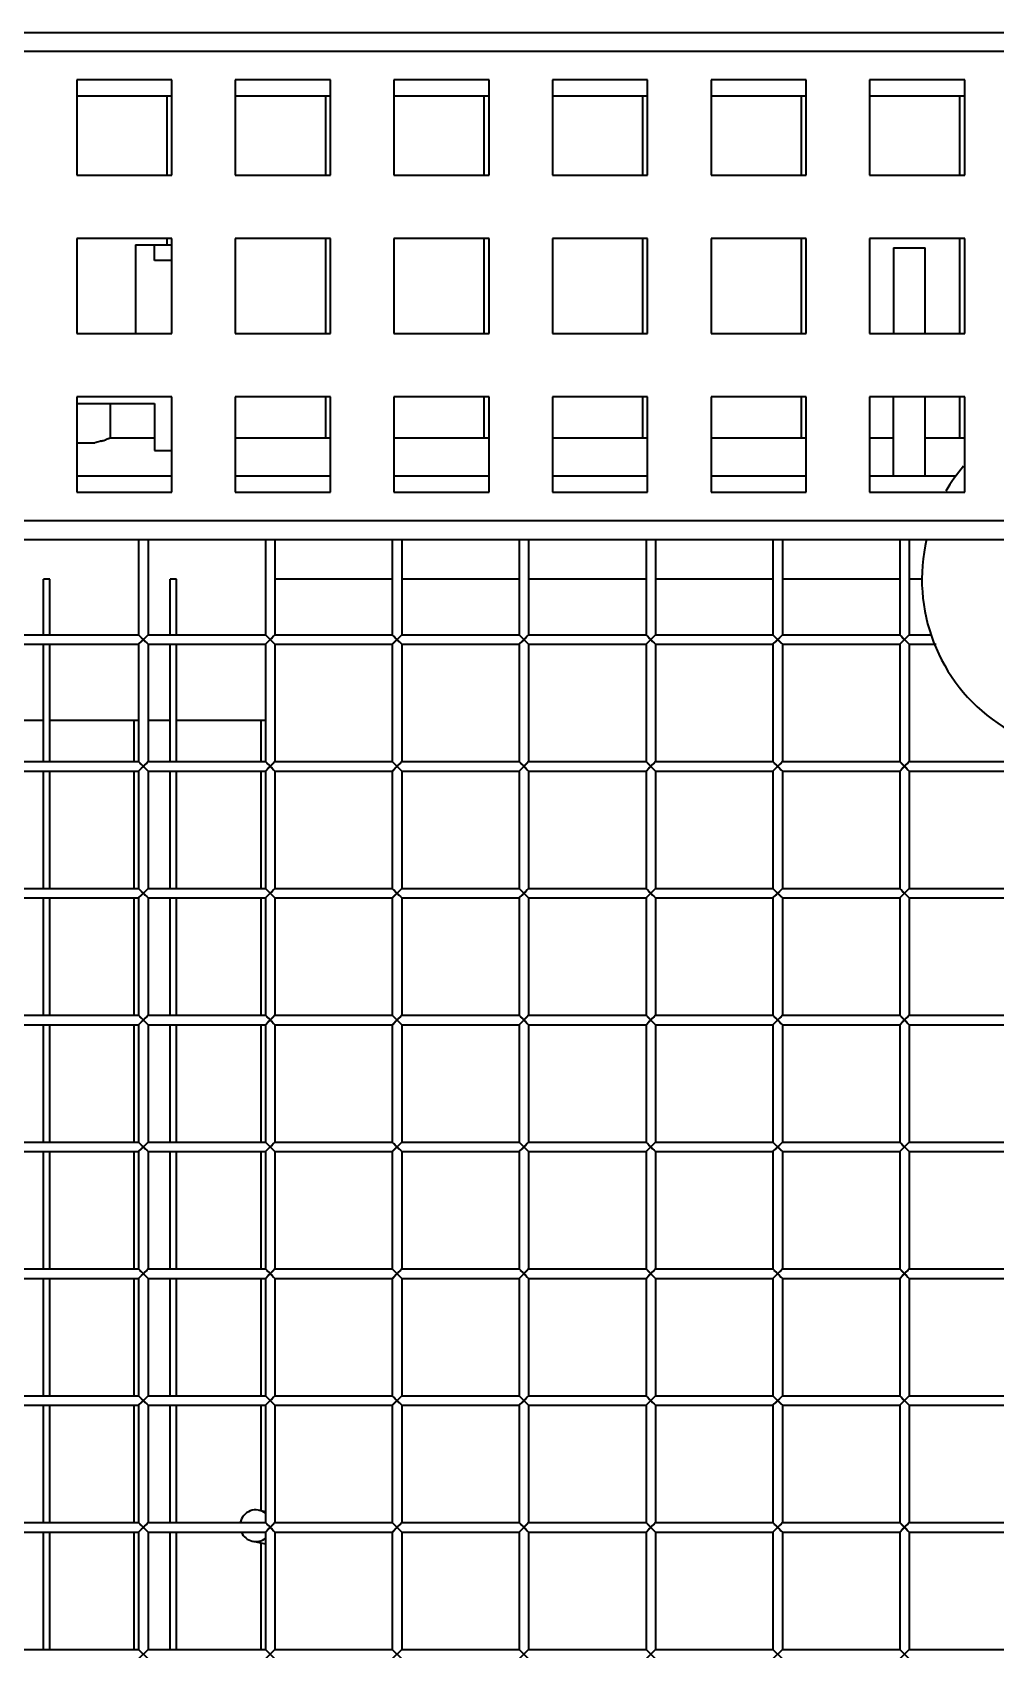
# Model space of a CAD drawing. Header units: millimetres. Extents: x 32496 to 166256, y 3504 to 23939.
# Drawn here: x 68638 to 68941, y 14213 to 14723 of the extents above; entities that cross this region are included whole.
import ezdxf

# ---------------------------------------------------------------- set-up
doc = ezdxf.new("R2010")
doc.units = ezdxf.units.MM
doc.layers.get('0').update_dxf_attribs({"lineweight": 35})

# ---------------------------------------------------------------- blocks, each defined once
blk = doc.blocks.new('8-1250')
at = {"linetype": 'Continuous'}
for p, q in [((-4576.13, -32248.79), (-3950.13, -32248.79)), ((-3950.13, -32254.79), (-4576.13, -32254.79)), ((-4394.63, -32263.79), (-4394.63, -32293.79)), ((-4364.63, -32263.79), (-4394.63, -32263.79)), ((-4364.63, -32293.79), (-4364.63, -32263.79)), ((-4344.63, -32263.79), (-4344.63, -32293.79)), ((-4314.63, -32263.79), (-4344.63, -32263.79)), ((-4314.63, -32293.79), (-4314.63, -32263.79)), ((-4294.63, -32263.79), (-4294.63, -32293.79)), ((-4264.63, -32263.79), (-4294.63, -32263.79)), ((-4264.63, -32293.79), (-4264.63, -32263.79)), ((-4244.63, -32263.79), (-4244.63, -32293.79)), ((-4214.63, -32263.79), (-4244.63, -32263.79)), ((-4214.63, -32293.79), (-4214.63, -32263.79)), ((-4194.63, -32263.79), (-4194.63, -32293.79)), ((-4164.63, -32263.79), (-4194.63, -32263.79)), ((-4164.63, -32293.79), (-4164.63, -32263.79)), ((-4144.63, -32263.79), (-4144.63, -32293.79)), ((-4114.63, -32263.79), (-4144.63, -32263.79)), ((-4114.63, -32293.79), (-4114.63, -32263.79)), ((-4394.63, -32268.79), (-4364.63, -32268.79)), ((-4366.13, -32293.79), (-4366.13, -32268.79)), ((-4344.63, -32268.79), (-4314.63, -32268.79)), ((-4316.13, -32293.79), (-4316.13, -32268.79)), ((-4294.63, -32268.79), (-4264.63, -32268.79)), ((-4266.13, -32293.79), (-4266.13, -32268.79)), ((-4244.63, -32268.79), (-4214.63, -32268.79)), ((-4216.13, -32293.79), (-4216.13, -32268.79)), ((-4194.63, -32268.79), (-4164.63, -32268.79)), ((-4166.13, -32293.79), (-4166.13, -32268.79)), ((-4144.63, -32268.79), (-4114.63, -32268.79)), ((-4116.13, -32293.79), (-4116.13, -32268.79)), ((-4394.63, -32293.79), (-4364.63, -32293.79)), ((-4344.63, -32293.79), (-4314.63, -32293.79)), ((-4294.63, -32293.79), (-4264.63, -32293.79)), ((-4244.63, -32293.79), (-4214.63, -32293.79)), ((-4194.63, -32293.79), (-4164.63, -32293.79)), ((-4144.63, -32293.79), (-4114.63, -32293.79)), ((-4394.63, -32313.79), (-4394.63, -32343.79)), ((-4364.63, -32313.79), (-4394.63, -32313.79)), ((-4376.13, -32315.79), (-4376.13, -32343.79)), ((-4376.13, -32315.79), (-4364.63, -32315.79)), ((-4370.13, -32320.79), (-4370.13, -32315.79)), ((-4366.13, -32315.79), (-4366.13, -32313.79)), ((-4364.63, -32343.79), (-4364.63, -32313.79)), ((-4344.63, -32313.79), (-4344.63, -32343.79)), ((-4314.63, -32313.79), (-4344.63, -32313.79)), ((-4316.13, -32343.79), (-4316.13, -32313.79)), ((-4314.63, -32343.79), (-4314.63, -32313.79)), ((-4294.63, -32313.79), (-4294.63, -32343.79)), ((-4264.63, -32313.79), (-4294.63, -32313.79)), ((-4266.13, -32343.79), (-4266.13, -32313.79)), ((-4264.63, -32343.79), (-4264.63, -32313.79)), ((-4244.63, -32313.79), (-4244.63, -32343.79)), ((-4214.63, -32313.79), (-4244.63, -32313.79)), ((-4216.13, -32343.79), (-4216.13, -32313.79)), ((-4214.63, -32343.79), (-4214.63, -32313.79)), ((-4194.63, -32313.79), (-4194.63, -32343.79)), ((-4164.63, -32313.79), (-4194.63, -32313.79)), ((-4166.13, -32343.79), (-4166.13, -32313.79)), ((-4164.63, -32343.79), (-4164.63, -32313.79)), ((-4144.63, -32313.79), (-4144.63, -32343.79)), ((-4114.63, -32313.79), (-4144.63, -32313.79)), ((-4137.13, -32316.79), (-4137.13, -32343.79)), ((-4137.13, -32316.79), (-4127.13, -32316.79)), ((-4127.13, -32343.79), (-4127.13, -32316.79)), ((-4116.13, -32343.79), (-4116.13, -32313.79)), ((-4114.63, -32343.79), (-4114.63, -32313.79)), ((-4364.63, -32320.79), (-4370.13, -32320.79)), ((-4394.63, -32343.79), (-4364.63, -32343.79)), ((-4344.63, -32343.79), (-4314.63, -32343.79)), ((-4294.63, -32343.79), (-4264.63, -32343.79)), ((-4244.63, -32343.79), (-4214.63, -32343.79)), ((-4194.63, -32343.79), (-4164.63, -32343.79)), ((-4144.63, -32343.79), (-4114.63, -32343.79)), ((-4394.63, -32363.79), (-4394.63, -32393.79)), ((-4364.63, -32363.79), (-4394.63, -32363.79)), ((-4394.63, -32365.79), (-4370.13, -32365.79)), ((-4384.13, -32365.79), (-4384.13, -32376.79)), ((-4370.13, -32365.79), (-4370.13, -32380.67)), ((-4364.63, -32393.79), (-4364.63, -32363.79)), ((-4344.63, -32363.79), (-4344.63, -32393.79)), ((-4314.63, -32363.79), (-4344.63, -32363.79)), ((-4316.13, -32376.79), (-4316.13, -32363.79)), ((-4314.63, -32393.79), (-4314.63, -32363.79)), ((-4294.63, -32363.79), (-4294.63, -32393.79)), ((-4264.63, -32363.79), (-4294.63, -32363.79)), ((-4266.13, -32376.79), (-4266.13, -32363.79)), ((-4264.63, -32393.79), (-4264.63, -32363.79)), ((-4244.63, -32363.79), (-4244.63, -32393.79)), ((-4214.63, -32363.79), (-4244.63, -32363.79)), ((-4216.13, -32376.79), (-4216.13, -32363.79)), ((-4214.63, -32393.79), (-4214.63, -32363.79)), ((-4194.63, -32363.79), (-4194.63, -32393.79)), ((-4164.63, -32363.79), (-4194.63, -32363.79)), ((-4166.13, -32376.79), (-4166.13, -32363.79)), ((-4164.63, -32393.79), (-4164.63, -32363.79)), ((-4144.63, -32363.79), (-4144.63, -32393.79)), ((-4114.63, -32363.79), (-4144.63, -32363.79)), ((-4137.13, -32388.79), (-4137.13, -32363.79)), ((-4127.13, -32388.79), (-4127.13, -32363.79)), ((-4116.13, -32376.79), (-4116.13, -32363.79)), ((-4114.63, -32393.79), (-4114.63, -32363.79)), ((-4394.63, -32378.29), (-4388.96, -32378.29)), ((-4384.13, -32376.79), (-4384.43, -32376.9)), ((-4384.13, -32376.79), (-4384.43, -32376.9)), ((-4370.13, -32376.79), (-4384.13, -32376.79)), ((-4314.63, -32376.79), (-4344.63, -32376.79)), ((-4264.63, -32376.79), (-4294.63, -32376.79)), ((-4214.63, -32376.79), (-4244.63, -32376.79)), ((-4164.63, -32376.79), (-4194.63, -32376.79)), ((-4137.13, -32376.79), (-4144.63, -32376.79)), ((-4114.63, -32376.79), (-4127.13, -32376.79)), ((-4370.13, -32380.67), (-4364.63, -32380.67)), ((-4364.63, -32388.79), (-4394.63, -32388.79)), ((-4314.63, -32388.79), (-4344.63, -32388.79)), ((-4264.63, -32388.79), (-4294.63, -32388.79)), ((-4214.63, -32388.79), (-4244.63, -32388.79)), ((-4164.63, -32388.79), (-4194.63, -32388.79)), ((-4117.49, -32388.79), (-4144.63, -32388.79)), ((-4394.63, -32393.79), (-4364.63, -32393.79)), ((-4344.63, -32393.79), (-4314.63, -32393.79)), ((-4294.63, -32393.79), (-4264.63, -32393.79)), ((-4244.63, -32393.79), (-4214.63, -32393.79)), ((-4194.63, -32393.79), (-4164.63, -32393.79)), ((-4144.63, -32393.79), (-4114.63, -32393.79)), ((-4576.13, -32402.79), (-3950.13, -32402.79)), ((-3950.13, -32408.79), (-4576.13, -32408.79)), ((-4375.13, -32408.79), (-4375.13, -32438.79)), ((-4372.13, -32408.79), (-4372.13, -32438.79)), ((-4335.13, -32408.79), (-4335.13, -32438.79)), ((-4332.13, -32408.79), (-4332.13, -32438.79)), ((-4295.13, -32408.79), (-4295.13, -32438.79)), ((-4292.13, -32408.79), (-4292.13, -32438.79)), ((-4255.13, -32408.79), (-4255.13, -32438.79)), ((-4252.13, -32408.79), (-4252.13, -32438.79)), ((-4215.13, -32408.79), (-4215.13, -32438.79)), ((-4212.13, -32408.79), (-4212.13, -32438.79)), ((-4175.13, -32408.79), (-4175.13, -32438.79)), ((-4172.13, -32408.79), (-4172.13, -32438.79)), ((-4135.13, -32408.79), (-4135.13, -32438.79)), ((-4132.13, -32408.79), (-4132.13, -32438.79)), ((-4405.13, -32438.79), (-4405.13, -32421.29)), ((-4403.13, -32421.29), (-4405.13, -32421.29)), ((-4403.13, -32438.79), (-4403.13, -32421.29)), ((-4365.13, -32438.79), (-4365.13, -32421.29)), ((-4363.13, -32421.29), (-4365.13, -32421.29)), ((-4363.13, -32438.79), (-4363.13, -32421.29)), ((-4295.13, -32421.29), (-4332.13, -32421.29)), ((-4255.13, -32421.29), (-4292.13, -32421.29)), ((-4215.13, -32421.29), (-4252.13, -32421.29)), ((-4175.13, -32421.29), (-4212.13, -32421.29)), ((-4135.13, -32421.29), (-4172.13, -32421.29)), ((-4128.13, -32421.29), (-4132.13, -32421.29)), ((-4412.13, -32438.79), (-4375.13, -32438.79)), ((-4375.13, -32441.79), (-4372.13, -32438.79)), ((-4372.13, -32441.79), (-4375.13, -32438.79)), ((-4372.13, -32438.79), (-4335.13, -32438.79)), ((-4335.13, -32441.79), (-4332.13, -32438.79)), ((-4332.13, -32441.79), (-4335.13, -32438.79)), ((-4332.13, -32438.79), (-4295.13, -32438.79)), ((-4295.13, -32441.79), (-4292.13, -32438.79)), ((-4292.13, -32441.79), (-4295.13, -32438.79)), ((-4292.13, -32438.79), (-4255.13, -32438.79)), ((-4255.13, -32441.79), (-4252.13, -32438.79)), ((-4252.13, -32441.79), (-4255.13, -32438.79)), ((-4252.13, -32438.79), (-4215.13, -32438.79)), ((-4215.13, -32441.79), (-4212.13, -32438.79)), ((-4212.13, -32441.79), (-4215.13, -32438.79)), ((-4212.13, -32438.79), (-4175.13, -32438.79)), ((-4175.13, -32441.79), (-4172.13, -32438.79)), ((-4172.13, -32441.79), (-4175.13, -32438.79)), ((-4172.13, -32438.79), (-4135.13, -32438.79)), ((-4135.13, -32441.79), (-4132.13, -32438.79)), ((-4132.13, -32441.79), (-4135.13, -32438.79)), ((-4132.13, -32438.79), (-4125.22, -32438.79)), ((-4412.13, -32441.79), (-4375.13, -32441.79)), ((-4405.13, -32478.79), (-4405.13, -32441.79)), ((-4403.13, -32478.79), (-4403.13, -32441.79)), ((-4375.13, -32441.79), (-4375.13, -32478.79)), ((-4375.01, -32441.67), (-4374.22, -32440.88)), ((-4374.22, -32440.88), (-4373.63, -32440.29)), ((-4372.13, -32441.79), (-4372.13, -32478.79)), ((-4372.13, -32441.79), (-4335.13, -32441.79)), ((-4365.13, -32478.79), (-4365.13, -32441.79)), ((-4363.13, -32478.79), (-4363.13, -32441.79)), ((-4335.13, -32441.79), (-4335.13, -32478.79)), ((-4335.01, -32441.67), (-4334.22, -32440.88)), ((-4334.22, -32440.88), (-4333.63, -32440.29)), ((-4332.13, -32441.79), (-4332.13, -32478.79)), ((-4332.13, -32441.79), (-4295.13, -32441.79)), ((-4295.13, -32441.79), (-4295.13, -32478.79)), ((-4295.01, -32441.67), (-4294.22, -32440.88)), ((-4294.22, -32440.88), (-4293.63, -32440.29)), ((-4292.13, -32441.79), (-4292.13, -32478.79)), ((-4292.13, -32441.79), (-4255.13, -32441.79)), ((-4255.13, -32441.79), (-4255.13, -32478.79)), ((-4255.01, -32441.67), (-4254.22, -32440.88)), ((-4254.22, -32440.88), (-4253.63, -32440.29)), ((-4252.13, -32441.79), (-4252.13, -32478.79)), ((-4252.13, -32441.79), (-4215.13, -32441.79)), ((-4215.13, -32441.79), (-4215.13, -32478.79)), ((-4215.01, -32441.67), (-4214.22, -32440.88)), ((-4214.22, -32440.88), (-4213.63, -32440.29)), ((-4212.13, -32441.79), (-4212.13, -32478.79)), ((-4212.13, -32441.79), (-4175.13, -32441.79)), ((-4175.13, -32441.79), (-4175.13, -32478.79)), ((-4175.01, -32441.67), (-4174.22, -32440.88)), ((-4174.22, -32440.88), (-4173.63, -32440.29)), ((-4172.13, -32441.79), (-4172.13, -32478.79)), ((-4172.13, -32441.79), (-4135.13, -32441.79)), ((-4135.13, -32441.79), (-4135.13, -32478.79)), ((-4135.01, -32441.67), (-4134.22, -32440.88)), ((-4134.22, -32440.88), (-4133.63, -32440.29)), ((-4132.13, -32441.79), (-4132.13, -32478.79)), ((-4132.13, -32441.79), (-4123.67, -32441.79)), ((-4405.13, -32465.79), (-4412.13, -32465.79)), ((-4375.13, -32465.79), (-4403.13, -32465.79)), ((-4376.63, -32465.79), (-4376.63, -32478.79)), ((-4365.13, -32465.79), (-4372.13, -32465.79)), ((-4335.13, -32465.79), (-4363.13, -32465.79)), ((-4336.63, -32465.79), (-4336.63, -32478.79)), ((-4412.13, -32478.79), (-4375.13, -32478.79)), ((-4375.13, -32481.79), (-4372.13, -32478.79)), ((-4372.13, -32481.79), (-4375.13, -32478.79)), ((-4374.22, -32480.88), (-4373.63, -32480.29)), ((-4372.13, -32478.79), (-4335.13, -32478.79)), ((-4335.13, -32481.79), (-4332.13, -32478.79)), ((-4332.13, -32481.79), (-4335.13, -32478.79)), ((-4334.22, -32480.88), (-4333.63, -32480.29)), ((-4332.13, -32478.79), (-4295.13, -32478.79)), ((-4295.13, -32481.79), (-4292.13, -32478.79)), ((-4292.13, -32481.79), (-4295.13, -32478.79)), ((-4294.22, -32480.88), (-4293.63, -32480.29)), ((-4292.13, -32478.79), (-4255.13, -32478.79)), ((-4255.13, -32481.79), (-4252.13, -32478.79)), ((-4252.13, -32481.79), (-4255.13, -32478.79)), ((-4254.22, -32480.88), (-4253.63, -32480.29)), ((-4252.13, -32478.79), (-4215.13, -32478.79)), ((-4215.13, -32481.79), (-4212.13, -32478.79)), ((-4212.13, -32481.79), (-4215.13, -32478.79)), ((-4214.22, -32480.88), (-4213.63, -32480.29)), ((-4212.13, -32478.79), (-4175.13, -32478.79)), ((-4175.13, -32481.79), (-4172.13, -32478.79)), ((-4172.13, -32481.79), (-4175.13, -32478.79)), ((-4174.22, -32480.88), (-4173.63, -32480.29)), ((-4172.13, -32478.79), (-4135.13, -32478.79)), ((-4135.13, -32481.79), (-4132.13, -32478.79)), ((-4132.13, -32481.79), (-4135.13, -32478.79)), ((-4134.22, -32480.88), (-4133.63, -32480.29)), ((-4132.13, -32478.79), (-4095.13, -32478.79)), ((-4412.13, -32481.79), (-4375.13, -32481.79)), ((-4405.13, -32518.79), (-4405.13, -32481.79)), ((-4403.13, -32518.79), (-4403.13, -32481.79)), ((-4376.63, -32481.79), (-4376.63, -32518.79)), ((-4375.13, -32481.79), (-4375.13, -32518.79)), ((-4375.01, -32481.67), (-4374.22, -32480.88)), ((-4372.13, -32481.79), (-4372.13, -32518.79)), ((-4372.13, -32481.79), (-4335.13, -32481.79)), ((-4365.13, -32518.79), (-4365.13, -32481.79)), ((-4363.13, -32518.79), (-4363.13, -32481.79)), ((-4336.63, -32481.79), (-4336.63, -32518.79)), ((-4335.13, -32481.79), (-4335.13, -32518.79)), ((-4335.01, -32481.67), (-4334.22, -32480.88)), ((-4332.13, -32481.79), (-4332.13, -32518.79)), ((-4332.13, -32481.79), (-4295.13, -32481.79)), ((-4295.13, -32481.79), (-4295.13, -32518.79)), ((-4295.01, -32481.67), (-4294.22, -32480.88)), ((-4292.13, -32481.79), (-4292.13, -32518.79)), ((-4292.13, -32481.79), (-4255.13, -32481.79)), ((-4255.13, -32481.79), (-4255.13, -32518.79)), ((-4255.01, -32481.67), (-4254.22, -32480.88)), ((-4252.13, -32481.79), (-4252.13, -32518.79)), ((-4252.13, -32481.79), (-4215.13, -32481.79)), ((-4215.13, -32481.79), (-4215.13, -32518.79)), ((-4215.01, -32481.67), (-4214.22, -32480.88)), ((-4212.13, -32481.79), (-4212.13, -32518.79)), ((-4212.13, -32481.79), (-4175.13, -32481.79)), ((-4175.13, -32481.79), (-4175.13, -32518.79)), ((-4175.01, -32481.67), (-4174.22, -32480.88)), ((-4172.13, -32481.79), (-4172.13, -32518.79)), ((-4172.13, -32481.79), (-4135.13, -32481.79)), ((-4135.13, -32481.79), (-4135.13, -32518.79)), ((-4135.01, -32481.67), (-4134.22, -32480.88)), ((-4132.13, -32481.79), (-4132.13, -32518.79)), ((-4132.13, -32481.79), (-4095.13, -32481.79)), ((-4412.13, -32518.79), (-4375.13, -32518.79)), ((-4375.13, -32521.79), (-4372.13, -32518.79)), ((-4372.13, -32521.79), (-4375.13, -32518.79)), ((-4375.01, -32521.67), (-4374.22, -32520.88)), ((-4374.22, -32520.88), (-4373.63, -32520.29)), ((-4372.13, -32518.79), (-4335.13, -32518.79)), ((-4335.13, -32521.79), (-4332.13, -32518.79)), ((-4332.13, -32521.79), (-4335.13, -32518.79)), ((-4335.01, -32521.67), (-4334.22, -32520.88)), ((-4334.22, -32520.88), (-4333.63, -32520.29)), ((-4332.13, -32518.79), (-4295.13, -32518.79)), ((-4295.13, -32521.79), (-4292.13, -32518.79)), ((-4292.13, -32521.79), (-4295.13, -32518.79)), ((-4295.01, -32521.67), (-4294.22, -32520.88)), ((-4294.22, -32520.88), (-4293.63, -32520.29)), ((-4292.13, -32518.79), (-4255.13, -32518.79)), ((-4255.13, -32521.79), (-4252.13, -32518.79)), ((-4252.13, -32521.79), (-4255.13, -32518.79)), ((-4255.01, -32521.67), (-4254.22, -32520.88)), ((-4254.22, -32520.88), (-4253.63, -32520.29)), ((-4252.13, -32518.79), (-4215.13, -32518.79)), ((-4215.13, -32521.79), (-4212.13, -32518.79)), ((-4212.13, -32521.79), (-4215.13, -32518.79)), ((-4215.01, -32521.67), (-4214.22, -32520.88)), ((-4214.22, -32520.88), (-4213.63, -32520.29)), ((-4212.13, -32518.79), (-4175.13, -32518.79)), ((-4175.13, -32521.79), (-4172.13, -32518.79)), ((-4172.13, -32521.79), (-4175.13, -32518.79)), ((-4175.01, -32521.67), (-4174.22, -32520.88)), ((-4174.22, -32520.88), (-4173.63, -32520.29)), ((-4172.13, -32518.79), (-4135.13, -32518.79)), ((-4135.13, -32521.79), (-4132.13, -32518.79)), ((-4132.13, -32521.79), (-4135.13, -32518.79)), ((-4135.01, -32521.67), (-4134.22, -32520.88)), ((-4134.22, -32520.88), (-4133.63, -32520.29)), ((-4132.13, -32518.79), (-4095.13, -32518.79)), ((-4412.13, -32521.79), (-4375.13, -32521.79)), ((-4405.13, -32558.79), (-4405.13, -32521.79)), ((-4403.13, -32558.79), (-4403.13, -32521.79)), ((-4376.63, -32521.79), (-4376.63, -32558.79)), ((-4375.13, -32521.79), (-4375.13, -32558.79)), ((-4372.13, -32521.79), (-4372.13, -32558.79)), ((-4372.13, -32521.79), (-4335.13, -32521.79)), ((-4365.13, -32558.79), (-4365.13, -32521.79)), ((-4363.13, -32558.79), (-4363.13, -32521.79)), ((-4336.63, -32521.79), (-4336.63, -32558.79)), ((-4335.13, -32521.79), (-4335.13, -32558.79)), ((-4332.13, -32521.79), (-4332.13, -32558.79)), ((-4332.13, -32521.79), (-4295.13, -32521.79)), ((-4295.13, -32521.79), (-4295.13, -32558.79)), ((-4292.13, -32521.79), (-4292.13, -32558.79)), ((-4292.13, -32521.79), (-4255.13, -32521.79)), ((-4255.13, -32521.79), (-4255.13, -32558.79)), ((-4252.13, -32521.79), (-4252.13, -32558.79)), ((-4252.13, -32521.79), (-4215.13, -32521.79)), ((-4215.13, -32521.79), (-4215.13, -32558.79)), ((-4212.13, -32521.79), (-4212.13, -32558.79)), ((-4212.13, -32521.79), (-4175.13, -32521.79)), ((-4175.13, -32521.79), (-4175.13, -32558.79)), ((-4172.13, -32521.79), (-4172.13, -32558.79)), ((-4172.13, -32521.79), (-4135.13, -32521.79)), ((-4135.13, -32521.79), (-4135.13, -32558.79)), ((-4132.13, -32521.79), (-4132.13, -32558.79)), ((-4132.13, -32521.79), (-4095.13, -32521.79)), ((-4412.13, -32558.79), (-4375.13, -32558.79)), ((-4412.13, -32561.79), (-4375.13, -32561.79)), ((-4405.13, -32598.79), (-4405.13, -32561.79)), ((-4403.13, -32598.79), (-4403.13, -32561.79)), ((-4376.63, -32561.79), (-4376.63, -32598.79)), ((-4375.13, -32561.79), (-4372.13, -32558.79)), ((-4372.13, -32561.79), (-4375.13, -32558.79)), ((-4375.13, -32561.79), (-4375.13, -32598.79)), ((-4375.01, -32561.67), (-4374.22, -32560.88)), ((-4374.22, -32560.88), (-4373.63, -32560.29)), ((-4372.13, -32558.79), (-4335.13, -32558.79)), ((-4372.13, -32561.79), (-4372.13, -32598.79)), ((-4372.13, -32561.79), (-4335.13, -32561.79)), ((-4365.13, -32598.79), (-4365.13, -32561.79)), ((-4363.13, -32598.79), (-4363.13, -32561.79)), ((-4336.63, -32561.79), (-4336.63, -32598.79)), ((-4335.13, -32561.79), (-4332.13, -32558.79)), ((-4332.13, -32561.79), (-4335.13, -32558.79)), ((-4335.13, -32561.79), (-4335.13, -32598.79)), ((-4335.01, -32561.67), (-4334.22, -32560.88)), ((-4334.22, -32560.88), (-4333.63, -32560.29)), ((-4332.13, -32558.79), (-4295.13, -32558.79)), ((-4332.13, -32561.79), (-4332.13, -32598.79)), ((-4332.13, -32561.79), (-4295.13, -32561.79)), ((-4295.13, -32561.79), (-4292.13, -32558.79)), ((-4292.13, -32561.79), (-4295.13, -32558.79)), ((-4295.13, -32561.79), (-4295.13, -32598.79)), ((-4295.01, -32561.67), (-4294.22, -32560.88)), ((-4294.22, -32560.88), (-4293.63, -32560.29)), ((-4292.13, -32558.79), (-4255.13, -32558.79)), ((-4292.13, -32561.79), (-4292.13, -32598.79)), ((-4292.13, -32561.79), (-4255.13, -32561.79)), ((-4255.13, -32561.79), (-4252.13, -32558.79)), ((-4252.13, -32561.79), (-4255.13, -32558.79)), ((-4255.13, -32561.79), (-4255.13, -32598.79)), ((-4255.01, -32561.67), (-4254.22, -32560.88)), ((-4254.22, -32560.88), (-4253.63, -32560.29)), ((-4252.13, -32558.79), (-4215.13, -32558.79)), ((-4252.13, -32561.79), (-4252.13, -32598.79)), ((-4252.13, -32561.79), (-4215.13, -32561.79)), ((-4215.13, -32561.79), (-4212.13, -32558.79)), ((-4212.13, -32561.79), (-4215.13, -32558.79)), ((-4215.13, -32561.79), (-4215.13, -32598.79)), ((-4215.01, -32561.67), (-4214.22, -32560.88)), ((-4214.22, -32560.88), (-4213.63, -32560.29)), ((-4212.13, -32558.79), (-4175.13, -32558.79)), ((-4212.13, -32561.79), (-4212.13, -32598.79)), ((-4212.13, -32561.79), (-4175.13, -32561.79)), ((-4175.13, -32561.79), (-4172.13, -32558.79)), ((-4172.13, -32561.79), (-4175.13, -32558.79)), ((-4175.13, -32561.79), (-4175.13, -32598.79)), ((-4175.01, -32561.67), (-4174.22, -32560.88)), ((-4174.22, -32560.88), (-4173.63, -32560.29)), ((-4172.13, -32558.79), (-4135.13, -32558.79)), ((-4172.13, -32561.79), (-4172.13, -32598.79)), ((-4172.13, -32561.79), (-4135.13, -32561.79)), ((-4135.13, -32561.79), (-4132.13, -32558.79)), ((-4132.13, -32561.79), (-4135.13, -32558.79)), ((-4135.13, -32561.79), (-4135.13, -32598.79)), ((-4135.01, -32561.67), (-4134.22, -32560.88)), ((-4134.22, -32560.88), (-4133.63, -32560.29)), ((-4132.13, -32558.79), (-4095.13, -32558.79)), ((-4132.13, -32561.79), (-4132.13, -32598.79)), ((-4132.13, -32561.79), (-4095.13, -32561.79)), ((-4412.13, -32598.79), (-4375.13, -32598.79)), ((-4412.13, -32601.79), (-4375.13, -32601.79)), ((-4405.13, -32638.79), (-4405.13, -32601.79)), ((-4403.13, -32638.79), (-4403.13, -32601.79)), ((-4376.63, -32601.79), (-4376.63, -32638.79)), ((-4375.13, -32601.79), (-4372.13, -32598.79)), ((-4372.13, -32601.79), (-4375.13, -32598.79)), ((-4375.13, -32601.79), (-4375.13, -32638.79)), ((-4375.01, -32601.67), (-4374.22, -32600.88)), ((-4374.22, -32600.88), (-4373.63, -32600.29)), ((-4372.13, -32598.79), (-4335.13, -32598.79)), ((-4372.13, -32601.79), (-4372.13, -32638.79)), ((-4372.13, -32601.79), (-4335.13, -32601.79)), ((-4365.13, -32638.79), (-4365.13, -32601.79)), ((-4363.13, -32638.79), (-4363.13, -32601.79)), ((-4336.63, -32601.79), (-4336.63, -32638.79)), ((-4335.13, -32601.79), (-4332.13, -32598.79)), ((-4332.13, -32601.79), (-4335.13, -32598.79)), ((-4335.13, -32601.79), (-4335.13, -32638.79)), ((-4335.01, -32601.67), (-4334.22, -32600.88)), ((-4334.22, -32600.88), (-4333.63, -32600.29)), ((-4332.13, -32598.79), (-4295.13, -32598.79)), ((-4332.13, -32601.79), (-4332.13, -32638.79)), ((-4332.13, -32601.79), (-4295.13, -32601.79)), ((-4295.13, -32601.79), (-4292.13, -32598.79)), ((-4292.13, -32601.79), (-4295.13, -32598.79)), ((-4295.13, -32601.79), (-4295.13, -32638.79)), ((-4295.01, -32601.67), (-4294.22, -32600.88)), ((-4294.22, -32600.88), (-4293.63, -32600.29)), ((-4292.13, -32598.79), (-4255.13, -32598.79)), ((-4292.13, -32601.79), (-4292.13, -32638.79)), ((-4292.13, -32601.79), (-4255.13, -32601.79)), ((-4255.13, -32601.79), (-4252.13, -32598.79)), ((-4252.13, -32601.79), (-4255.13, -32598.79)), ((-4255.13, -32601.79), (-4255.13, -32638.79)), ((-4255.01, -32601.67), (-4254.22, -32600.88)), ((-4254.22, -32600.88), (-4253.63, -32600.29)), ((-4252.13, -32598.79), (-4215.13, -32598.79)), ((-4252.13, -32601.79), (-4252.13, -32638.79)), ((-4252.13, -32601.79), (-4215.13, -32601.79)), ((-4215.13, -32601.79), (-4212.13, -32598.79)), ((-4212.13, -32601.79), (-4215.13, -32598.79)), ((-4215.13, -32601.79), (-4215.13, -32638.79)), ((-4215.01, -32601.67), (-4214.22, -32600.88)), ((-4214.22, -32600.88), (-4213.63, -32600.29)), ((-4212.13, -32598.79), (-4175.13, -32598.79)), ((-4212.13, -32601.79), (-4212.13, -32638.79)), ((-4212.13, -32601.79), (-4175.13, -32601.79)), ((-4175.13, -32601.79), (-4172.13, -32598.79)), ((-4172.13, -32601.79), (-4175.13, -32598.79)), ((-4175.13, -32601.79), (-4175.13, -32638.79)), ((-4175.01, -32601.67), (-4174.22, -32600.88)), ((-4174.22, -32600.88), (-4173.63, -32600.29)), ((-4172.13, -32598.79), (-4135.13, -32598.79)), ((-4172.13, -32601.79), (-4172.13, -32638.79)), ((-4172.13, -32601.79), (-4135.13, -32601.79)), ((-4135.13, -32601.79), (-4132.13, -32598.79)), ((-4132.13, -32601.79), (-4135.13, -32598.79)), ((-4135.13, -32601.79), (-4135.13, -32638.79)), ((-4135.01, -32601.67), (-4134.22, -32600.88)), ((-4134.22, -32600.88), (-4133.63, -32600.29)), ((-4132.13, -32598.79), (-4095.13, -32598.79)), ((-4132.13, -32601.79), (-4132.13, -32638.79)), ((-4132.13, -32601.79), (-4095.13, -32601.79)), ((-4412.13, -32638.79), (-4375.13, -32638.79)), ((-4412.13, -32641.79), (-4375.13, -32641.79)), ((-4405.13, -32678.79), (-4405.13, -32641.79)), ((-4403.13, -32678.79), (-4403.13, -32641.79)), ((-4376.63, -32641.79), (-4376.63, -32678.79)), ((-4375.13, -32641.79), (-4372.13, -32638.79)), ((-4372.13, -32641.79), (-4375.13, -32638.79)), ((-4375.13, -32641.79), (-4375.13, -32678.79)), ((-4375.01, -32641.67), (-4374.22, -32640.88)), ((-4374.22, -32640.88), (-4373.63, -32640.29)), ((-4372.13, -32638.79), (-4335.13, -32638.79)), ((-4372.13, -32641.79), (-4372.13, -32678.79)), ((-4372.13, -32641.79), (-4335.13, -32641.79)), ((-4365.13, -32678.79), (-4365.13, -32641.79)), ((-4363.13, -32678.79), (-4363.13, -32641.79)), ((-4336.63, -32641.79), (-4336.63, -32678.79)), ((-4335.13, -32641.79), (-4332.13, -32638.79)), ((-4332.13, -32641.79), (-4335.13, -32638.79)), ((-4335.13, -32641.79), (-4335.13, -32678.79)), ((-4335.01, -32641.67), (-4334.22, -32640.88)), ((-4334.22, -32640.88), (-4333.63, -32640.29)), ((-4332.13, -32638.79), (-4295.13, -32638.79)), ((-4332.13, -32641.79), (-4332.13, -32678.79)), ((-4332.13, -32641.79), (-4295.13, -32641.79)), ((-4295.13, -32641.79), (-4292.13, -32638.79)), ((-4292.13, -32641.79), (-4295.13, -32638.79)), ((-4295.13, -32641.79), (-4295.13, -32678.79)), ((-4295.01, -32641.67), (-4294.22, -32640.88)), ((-4294.22, -32640.88), (-4293.63, -32640.29)), ((-4292.13, -32638.79), (-4255.13, -32638.79)), ((-4292.13, -32641.79), (-4292.13, -32678.79)), ((-4292.13, -32641.79), (-4255.13, -32641.79)), ((-4255.13, -32641.79), (-4252.13, -32638.79)), ((-4252.13, -32641.79), (-4255.13, -32638.79)), ((-4255.13, -32641.79), (-4255.13, -32678.79)), ((-4255.01, -32641.67), (-4254.22, -32640.88)), ((-4254.22, -32640.88), (-4253.63, -32640.29)), ((-4252.13, -32638.79), (-4215.13, -32638.79)), ((-4252.13, -32641.79), (-4252.13, -32678.79)), ((-4252.13, -32641.79), (-4215.13, -32641.79)), ((-4215.13, -32641.79), (-4212.13, -32638.79)), ((-4212.13, -32641.79), (-4215.13, -32638.79)), ((-4215.13, -32641.79), (-4215.13, -32678.79)), ((-4215.01, -32641.67), (-4214.22, -32640.88)), ((-4214.22, -32640.88), (-4213.63, -32640.29)), ((-4212.13, -32638.79), (-4175.13, -32638.79)), ((-4212.13, -32641.79), (-4212.13, -32678.79)), ((-4212.13, -32641.79), (-4175.13, -32641.79)), ((-4175.13, -32641.79), (-4172.13, -32638.79)), ((-4172.13, -32641.79), (-4175.13, -32638.79)), ((-4175.13, -32641.79), (-4175.13, -32678.79)), ((-4175.01, -32641.67), (-4174.22, -32640.88)), ((-4174.22, -32640.88), (-4173.63, -32640.29)), ((-4172.13, -32638.79), (-4135.13, -32638.79)), ((-4172.13, -32641.79), (-4172.13, -32678.79)), ((-4172.13, -32641.79), (-4135.13, -32641.79)), ((-4135.13, -32641.79), (-4132.13, -32638.79)), ((-4132.13, -32641.79), (-4135.13, -32638.79)), ((-4135.13, -32641.79), (-4135.13, -32678.79)), ((-4135.01, -32641.67), (-4134.22, -32640.88)), ((-4134.22, -32640.88), (-4133.63, -32640.29)), ((-4132.13, -32638.79), (-4095.13, -32638.79)), ((-4132.13, -32641.79), (-4132.13, -32678.79)), ((-4132.13, -32641.79), (-4095.13, -32641.79)), ((-4412.13, -32678.79), (-4375.13, -32678.79)), ((-4375.13, -32681.79), (-4372.13, -32678.79)), ((-4372.13, -32681.79), (-4375.13, -32678.79)), ((-4372.13, -32678.79), (-4335.13, -32678.79)), ((-4335.13, -32681.79), (-4332.13, -32678.79)), ((-4332.13, -32681.79), (-4335.13, -32678.79)), ((-4332.13, -32678.79), (-4295.13, -32678.79)), ((-4295.13, -32681.79), (-4292.13, -32678.79)), ((-4292.13, -32681.79), (-4295.13, -32678.79)), ((-4292.13, -32678.79), (-4255.13, -32678.79)), ((-4255.13, -32681.79), (-4252.13, -32678.79)), ((-4252.13, -32681.79), (-4255.13, -32678.79)), ((-4252.13, -32678.79), (-4215.13, -32678.79)), ((-4215.13, -32681.79), (-4212.13, -32678.79)), ((-4212.13, -32681.79), (-4215.13, -32678.79)), ((-4212.13, -32678.79), (-4175.13, -32678.79)), ((-4175.13, -32681.79), (-4172.13, -32678.79)), ((-4172.13, -32681.79), (-4175.13, -32678.79)), ((-4172.13, -32678.79), (-4135.13, -32678.79)), ((-4135.13, -32681.79), (-4132.13, -32678.79)), ((-4132.13, -32681.79), (-4135.13, -32678.79)), ((-4132.13, -32678.79), (-4095.13, -32678.79)), ((-4412.13, -32681.79), (-4375.13, -32681.79)), ((-4405.13, -32718.79), (-4405.13, -32681.79)), ((-4403.13, -32718.79), (-4403.13, -32681.79)), ((-4376.63, -32681.79), (-4376.63, -32718.79)), ((-4375.13, -32681.79), (-4375.13, -32718.79)), ((-4375.01, -32681.67), (-4374.22, -32680.88)), ((-4374.22, -32680.88), (-4373.63, -32680.29)), ((-4372.13, -32681.79), (-4372.13, -32718.79)), ((-4372.13, -32681.79), (-4335.13, -32681.79)), ((-4365.13, -32718.79), (-4365.13, -32681.79)), ((-4363.13, -32718.79), (-4363.13, -32681.79)), ((-4336.63, -32681.79), (-4336.63, -32714.86)), ((-4335.13, -32681.79), (-4335.13, -32718.79)), ((-4335.01, -32681.67), (-4334.22, -32680.88)), ((-4334.22, -32680.88), (-4333.63, -32680.29)), ((-4332.13, -32681.79), (-4332.13, -32718.79)), ((-4332.13, -32681.79), (-4295.13, -32681.79)), ((-4295.13, -32681.79), (-4295.13, -32718.79)), ((-4295.01, -32681.67), (-4294.22, -32680.88)), ((-4294.22, -32680.88), (-4293.63, -32680.29)), ((-4292.13, -32681.79), (-4292.13, -32718.79)), ((-4292.13, -32681.79), (-4255.13, -32681.79)), ((-4255.13, -32681.79), (-4255.13, -32718.79)), ((-4255.01, -32681.67), (-4254.22, -32680.88)), ((-4254.22, -32680.88), (-4253.63, -32680.29)), ((-4252.13, -32681.79), (-4252.13, -32718.79)), ((-4252.13, -32681.79), (-4215.13, -32681.79)), ((-4215.13, -32681.79), (-4215.13, -32718.79)), ((-4215.01, -32681.67), (-4214.22, -32680.88)), ((-4214.22, -32680.88), (-4213.63, -32680.29)), ((-4212.13, -32681.79), (-4212.13, -32718.79)), ((-4212.13, -32681.79), (-4175.13, -32681.79)), ((-4175.13, -32681.79), (-4175.13, -32718.79)), ((-4175.01, -32681.67), (-4174.22, -32680.88)), ((-4174.22, -32680.88), (-4173.63, -32680.29)), ((-4172.13, -32681.79), (-4172.13, -32718.79)), ((-4172.13, -32681.79), (-4135.13, -32681.79)), ((-4135.13, -32681.79), (-4135.13, -32718.79)), ((-4135.01, -32681.67), (-4134.22, -32680.88)), ((-4134.22, -32680.88), (-4133.63, -32680.29)), ((-4132.13, -32681.79), (-4132.13, -32718.79)), ((-4132.13, -32681.79), (-4095.13, -32681.79)), ((-4337.21, -32714.86), (-4335.13, -32715.27)), ((-4412.13, -32718.79), (-4375.13, -32718.79)), ((-4375.13, -32721.79), (-4372.13, -32718.79)), ((-4372.13, -32721.79), (-4375.13, -32718.79)), ((-4372.13, -32718.79), (-4335.13, -32718.79)), ((-4335.13, -32721.79), (-4332.13, -32718.79)), ((-4332.13, -32721.79), (-4335.13, -32718.79)), ((-4332.13, -32718.79), (-4295.13, -32718.79)), ((-4295.13, -32721.79), (-4292.13, -32718.79)), ((-4292.13, -32721.79), (-4295.13, -32718.79)), ((-4292.13, -32718.79), (-4255.13, -32718.79)), ((-4255.13, -32721.79), (-4252.13, -32718.79)), ((-4252.13, -32721.79), (-4255.13, -32718.79)), ((-4252.13, -32718.79), (-4215.13, -32718.79)), ((-4215.13, -32721.79), (-4212.13, -32718.79)), ((-4212.13, -32721.79), (-4215.13, -32718.79)), ((-4212.13, -32718.79), (-4175.13, -32718.79)), ((-4175.13, -32721.79), (-4172.13, -32718.79)), ((-4172.13, -32721.79), (-4175.13, -32718.79)), ((-4172.13, -32718.79), (-4135.13, -32718.79)), ((-4135.13, -32721.79), (-4132.13, -32718.79)), ((-4132.13, -32721.79), (-4135.13, -32718.79)), ((-4132.13, -32718.79), (-4095.13, -32718.79)), ((-4412.13, -32721.79), (-4375.13, -32721.79)), ((-4405.13, -32758.79), (-4405.13, -32721.79)), ((-4403.13, -32758.79), (-4403.13, -32721.79)), ((-4376.63, -32721.79), (-4376.63, -32758.79)), ((-4375.13, -32721.79), (-4375.13, -32758.79)), ((-4375.01, -32721.67), (-4374.22, -32720.88)), ((-4374.22, -32720.88), (-4373.63, -32720.29)), ((-4372.13, -32721.79), (-4372.13, -32758.79)), ((-4372.13, -32721.79), (-4335.13, -32721.79)), ((-4365.13, -32758.79), (-4365.13, -32721.79)), ((-4363.13, -32758.79), (-4363.13, -32721.79)), ((-4339.12, -32724.68), (-4335.13, -32725.45)), ((-4336.63, -32725.16), (-4336.63, -32758.79)), ((-4335.13, -32721.79), (-4335.13, -32758.79)), ((-4335.01, -32721.67), (-4334.22, -32720.88)), ((-4334.22, -32720.88), (-4333.63, -32720.29)), ((-4332.13, -32721.79), (-4332.13, -32758.79)), ((-4332.13, -32721.79), (-4295.13, -32721.79)), ((-4295.13, -32721.79), (-4295.13, -32758.79)), ((-4295.01, -32721.67), (-4294.22, -32720.88)), ((-4294.22, -32720.88), (-4293.63, -32720.29)), ((-4292.13, -32721.79), (-4292.13, -32758.79)), ((-4292.13, -32721.79), (-4255.13, -32721.79)), ((-4255.13, -32721.79), (-4255.13, -32758.79)), ((-4255.01, -32721.67), (-4254.22, -32720.88)), ((-4254.22, -32720.88), (-4253.63, -32720.29)), ((-4252.13, -32721.79), (-4252.13, -32758.79)), ((-4252.13, -32721.79), (-4215.13, -32721.79)), ((-4215.13, -32721.79), (-4215.13, -32758.79)), ((-4215.01, -32721.67), (-4214.22, -32720.88)), ((-4214.22, -32720.88), (-4213.63, -32720.29)), ((-4212.13, -32721.79), (-4212.13, -32758.79)), ((-4212.13, -32721.79), (-4175.13, -32721.79)), ((-4175.13, -32721.79), (-4175.13, -32758.79)), ((-4175.01, -32721.67), (-4174.22, -32720.88)), ((-4174.22, -32720.88), (-4173.63, -32720.29)), ((-4172.13, -32721.79), (-4172.13, -32758.79)), ((-4172.13, -32721.79), (-4135.13, -32721.79)), ((-4135.13, -32721.79), (-4135.13, -32758.79)), ((-4135.01, -32721.67), (-4134.22, -32720.88)), ((-4134.22, -32720.88), (-4133.63, -32720.29)), ((-4132.13, -32721.79), (-4132.13, -32758.79)), ((-4132.13, -32721.79), (-4095.13, -32721.79)), ((-4412.13, -32758.79), (-4375.13, -32758.79)), ((-4375.13, -32761.79), (-4372.13, -32758.79)), ((-4372.13, -32761.79), (-4375.13, -32758.79)), ((-4372.13, -32758.79), (-4335.13, -32758.79)), ((-4335.13, -32761.79), (-4332.13, -32758.79)), ((-4332.13, -32761.79), (-4335.13, -32758.79)), ((-4332.13, -32758.79), (-4295.13, -32758.79)), ((-4295.13, -32761.79), (-4292.13, -32758.79)), ((-4292.13, -32761.79), (-4295.13, -32758.79)), ((-4292.13, -32758.79), (-4255.13, -32758.79)), ((-4255.13, -32761.79), (-4252.13, -32758.79)), ((-4252.13, -32761.79), (-4255.13, -32758.79)), ((-4252.13, -32758.79), (-4215.13, -32758.79)), ((-4215.13, -32761.79), (-4212.13, -32758.79)), ((-4212.13, -32761.79), (-4215.13, -32758.79)), ((-4212.13, -32758.79), (-4175.13, -32758.79)), ((-4175.13, -32761.79), (-4172.13, -32758.79)), ((-4172.13, -32761.79), (-4175.13, -32758.79)), ((-4172.13, -32758.79), (-4135.13, -32758.79)), ((-4135.13, -32761.79), (-4132.13, -32758.79)), ((-4132.13, -32761.79), (-4135.13, -32758.79)), ((-4132.13, -32758.79), (-4095.13, -32758.79))]:
    blk.add_line(p, q, dxfattribs=at)
for points in [[(-4373.63, -32440.29), (-4374.21, -32439.7), (-4374.69, -32439.23)], [(-4372.24, -32438.9), (-4372.56, -32439.22), (-4373.05, -32439.71), (-4373.63, -32440.29)], [(-4333.63, -32440.29), (-4334.21, -32439.7), (-4334.69, -32439.23)], [(-4332.24, -32438.9), (-4332.56, -32439.22), (-4333.05, -32439.71), (-4333.63, -32440.29)], [(-4293.63, -32440.29), (-4294.21, -32439.7), (-4294.69, -32439.23)], [(-4292.24, -32438.9), (-4292.56, -32439.22), (-4293.05, -32439.71), (-4293.63, -32440.29)], [(-4253.63, -32440.29), (-4254.21, -32439.7), (-4254.69, -32439.23)], [(-4252.24, -32438.9), (-4252.56, -32439.22), (-4253.05, -32439.71), (-4253.63, -32440.29)], [(-4213.63, -32440.29), (-4214.21, -32439.7), (-4214.69, -32439.23)], [(-4212.24, -32438.9), (-4212.56, -32439.22), (-4213.05, -32439.71), (-4213.63, -32440.29)], [(-4173.63, -32440.29), (-4174.21, -32439.7), (-4174.69, -32439.23)], [(-4172.24, -32438.9), (-4172.56, -32439.22), (-4173.05, -32439.71), (-4173.63, -32440.29)], [(-4133.63, -32440.29), (-4134.21, -32439.7), (-4134.69, -32439.23)], [(-4132.24, -32438.9), (-4132.56, -32439.22), (-4133.05, -32439.71), (-4133.63, -32440.29)], [(-4373.63, -32440.29), (-4373.04, -32440.88), (-4372.57, -32441.35), (-4372.13, -32441.79)], [(-4333.63, -32440.29), (-4333.04, -32440.88), (-4332.57, -32441.35), (-4332.13, -32441.79)], [(-4293.63, -32440.29), (-4293.04, -32440.88), (-4292.57, -32441.35), (-4292.13, -32441.79)], [(-4253.63, -32440.29), (-4253.04, -32440.88), (-4252.57, -32441.35), (-4252.13, -32441.79)], [(-4213.63, -32440.29), (-4213.04, -32440.88), (-4212.57, -32441.35), (-4212.13, -32441.79)], [(-4173.63, -32440.29), (-4173.04, -32440.88), (-4172.57, -32441.35), (-4172.13, -32441.79)], [(-4133.63, -32440.29), (-4133.04, -32440.88), (-4132.57, -32441.35), (-4132.13, -32441.79)], [(-4373.63, -32480.29), (-4374.21, -32479.7), (-4374.69, -32479.23)], [(-4372.24, -32478.9), (-4372.56, -32479.22), (-4373.05, -32479.71), (-4373.63, -32480.29)], [(-4373.63, -32480.29), (-4373.04, -32480.88), (-4372.57, -32481.35), (-4372.13, -32481.79)], [(-4333.63, -32480.29), (-4334.21, -32479.7), (-4334.69, -32479.23)], [(-4332.24, -32478.9), (-4332.56, -32479.22), (-4333.05, -32479.71), (-4333.63, -32480.29)], [(-4333.63, -32480.29), (-4333.04, -32480.88), (-4332.57, -32481.35), (-4332.13, -32481.79)], [(-4293.63, -32480.29), (-4294.21, -32479.7), (-4294.69, -32479.23)], [(-4292.24, -32478.9), (-4292.56, -32479.22), (-4293.05, -32479.71), (-4293.63, -32480.29)], [(-4293.63, -32480.29), (-4293.04, -32480.88), (-4292.57, -32481.35), (-4292.13, -32481.79)], [(-4253.63, -32480.29), (-4254.21, -32479.7), (-4254.69, -32479.23)], [(-4252.24, -32478.9), (-4252.56, -32479.22), (-4253.05, -32479.71), (-4253.63, -32480.29)], [(-4253.63, -32480.29), (-4253.04, -32480.88), (-4252.57, -32481.35), (-4252.13, -32481.79)], [(-4213.63, -32480.29), (-4214.21, -32479.7), (-4214.69, -32479.23)], [(-4212.24, -32478.9), (-4212.56, -32479.22), (-4213.05, -32479.71), (-4213.63, -32480.29)], [(-4213.63, -32480.29), (-4213.04, -32480.88), (-4212.57, -32481.35), (-4212.13, -32481.79)], [(-4173.63, -32480.29), (-4174.21, -32479.7), (-4174.69, -32479.23)], [(-4172.24, -32478.9), (-4172.56, -32479.22), (-4173.05, -32479.71), (-4173.63, -32480.29)], [(-4173.63, -32480.29), (-4173.04, -32480.88), (-4172.57, -32481.35), (-4172.13, -32481.79)], [(-4133.63, -32480.29), (-4134.21, -32479.7), (-4134.69, -32479.23)], [(-4132.24, -32478.9), (-4132.56, -32479.22), (-4133.05, -32479.71), (-4133.63, -32480.29)], [(-4133.63, -32480.29), (-4133.04, -32480.88), (-4132.57, -32481.35), (-4132.13, -32481.79)], [(-4373.63, -32520.29), (-4374.21, -32519.7), (-4374.69, -32519.23)], [(-4372.24, -32518.9), (-4372.56, -32519.22), (-4373.05, -32519.71), (-4373.63, -32520.29)], [(-4373.63, -32520.29), (-4373.04, -32520.88), (-4372.57, -32521.35), (-4372.13, -32521.79)], [(-4333.63, -32520.29), (-4334.21, -32519.7), (-4334.69, -32519.23)], [(-4332.24, -32518.9), (-4332.56, -32519.22), (-4333.05, -32519.71), (-4333.63, -32520.29)], [(-4333.63, -32520.29), (-4333.04, -32520.88), (-4332.57, -32521.35), (-4332.13, -32521.79)], [(-4293.63, -32520.29), (-4294.21, -32519.7), (-4294.69, -32519.23)], [(-4292.24, -32518.9), (-4292.56, -32519.22), (-4293.05, -32519.71), (-4293.63, -32520.29)], [(-4293.63, -32520.29), (-4293.04, -32520.88), (-4292.57, -32521.35), (-4292.13, -32521.79)], [(-4253.63, -32520.29), (-4254.21, -32519.7), (-4254.69, -32519.23)], [(-4252.24, -32518.9), (-4252.56, -32519.22), (-4253.05, -32519.71), (-4253.63, -32520.29)], [(-4253.63, -32520.29), (-4253.04, -32520.88), (-4252.57, -32521.35), (-4252.13, -32521.79)], [(-4213.63, -32520.29), (-4214.21, -32519.7), (-4214.69, -32519.23)], [(-4212.24, -32518.9), (-4212.56, -32519.22), (-4213.05, -32519.71), (-4213.63, -32520.29)], [(-4213.63, -32520.29), (-4213.04, -32520.88), (-4212.57, -32521.35), (-4212.13, -32521.79)], [(-4173.63, -32520.29), (-4174.21, -32519.7), (-4174.69, -32519.23)], [(-4172.24, -32518.9), (-4172.56, -32519.22), (-4173.05, -32519.71), (-4173.63, -32520.29)], [(-4173.63, -32520.29), (-4173.04, -32520.88), (-4172.57, -32521.35), (-4172.13, -32521.79)], [(-4133.63, -32520.29), (-4134.21, -32519.7), (-4134.69, -32519.23)], [(-4132.24, -32518.9), (-4132.56, -32519.22), (-4133.05, -32519.71), (-4133.63, -32520.29)], [(-4133.63, -32520.29), (-4133.04, -32520.88), (-4132.57, -32521.35), (-4132.13, -32521.79)], [(-4373.63, -32560.29), (-4374.21, -32559.7), (-4374.69, -32559.23)], [(-4372.24, -32558.9), (-4372.56, -32559.22), (-4373.05, -32559.71), (-4373.63, -32560.29)], [(-4373.63, -32560.29), (-4373.04, -32560.88), (-4372.57, -32561.35), (-4372.13, -32561.79)], [(-4333.63, -32560.29), (-4334.21, -32559.7), (-4334.69, -32559.23)], [(-4332.24, -32558.9), (-4332.56, -32559.22), (-4333.05, -32559.71), (-4333.63, -32560.29)], [(-4333.63, -32560.29), (-4333.04, -32560.88), (-4332.57, -32561.35), (-4332.13, -32561.79)], [(-4293.63, -32560.29), (-4294.21, -32559.7), (-4294.69, -32559.23)], [(-4292.24, -32558.9), (-4292.56, -32559.22), (-4293.05, -32559.71), (-4293.63, -32560.29)], [(-4293.63, -32560.29), (-4293.04, -32560.88), (-4292.57, -32561.35), (-4292.13, -32561.79)], [(-4253.63, -32560.29), (-4254.21, -32559.7), (-4254.69, -32559.23)], [(-4252.24, -32558.9), (-4252.56, -32559.22), (-4253.05, -32559.71), (-4253.63, -32560.29)], [(-4253.63, -32560.29), (-4253.04, -32560.88), (-4252.57, -32561.35), (-4252.13, -32561.79)], [(-4213.63, -32560.29), (-4214.21, -32559.7), (-4214.69, -32559.23)], [(-4212.24, -32558.9), (-4212.56, -32559.22), (-4213.05, -32559.71), (-4213.63, -32560.29)], [(-4213.63, -32560.29), (-4213.04, -32560.88), (-4212.57, -32561.35), (-4212.13, -32561.79)], [(-4173.63, -32560.29), (-4174.21, -32559.7), (-4174.69, -32559.23)], [(-4172.24, -32558.9), (-4172.56, -32559.22), (-4173.05, -32559.71), (-4173.63, -32560.29)], [(-4173.63, -32560.29), (-4173.04, -32560.88), (-4172.57, -32561.35), (-4172.13, -32561.79)], [(-4133.63, -32560.29), (-4134.21, -32559.7), (-4134.69, -32559.23)], [(-4132.24, -32558.9), (-4132.56, -32559.22), (-4133.05, -32559.71), (-4133.63, -32560.29)], [(-4133.63, -32560.29), (-4133.04, -32560.88), (-4132.57, -32561.35), (-4132.13, -32561.79)], [(-4373.63, -32600.29), (-4374.21, -32599.7), (-4374.69, -32599.23)], [(-4372.24, -32598.9), (-4372.56, -32599.22), (-4373.05, -32599.71), (-4373.63, -32600.29)], [(-4373.63, -32600.29), (-4373.04, -32600.88), (-4372.57, -32601.35), (-4372.13, -32601.79)], [(-4333.63, -32600.29), (-4334.21, -32599.7), (-4334.69, -32599.23)], [(-4332.24, -32598.9), (-4332.56, -32599.22), (-4333.05, -32599.71), (-4333.63, -32600.29)], [(-4333.63, -32600.29), (-4333.04, -32600.88), (-4332.57, -32601.35), (-4332.13, -32601.79)], [(-4293.63, -32600.29), (-4294.21, -32599.7), (-4294.69, -32599.23)], [(-4292.24, -32598.9), (-4292.56, -32599.22), (-4293.05, -32599.71), (-4293.63, -32600.29)], [(-4293.63, -32600.29), (-4293.04, -32600.88), (-4292.57, -32601.35), (-4292.13, -32601.79)], [(-4253.63, -32600.29), (-4254.21, -32599.7), (-4254.69, -32599.23)], [(-4252.24, -32598.9), (-4252.56, -32599.22), (-4253.05, -32599.71), (-4253.63, -32600.29)], [(-4253.63, -32600.29), (-4253.04, -32600.88), (-4252.57, -32601.35), (-4252.13, -32601.79)], [(-4213.63, -32600.29), (-4214.21, -32599.7), (-4214.69, -32599.23)], [(-4212.24, -32598.9), (-4212.56, -32599.22), (-4213.05, -32599.71), (-4213.63, -32600.29)], [(-4213.63, -32600.29), (-4213.04, -32600.88), (-4212.57, -32601.35), (-4212.13, -32601.79)], [(-4173.63, -32600.29), (-4174.21, -32599.7), (-4174.69, -32599.23)], [(-4172.24, -32598.9), (-4172.56, -32599.22), (-4173.05, -32599.71), (-4173.63, -32600.29)], [(-4173.63, -32600.29), (-4173.04, -32600.88), (-4172.57, -32601.35), (-4172.13, -32601.79)], [(-4133.63, -32600.29), (-4134.21, -32599.7), (-4134.69, -32599.23)], [(-4132.24, -32598.9), (-4132.56, -32599.22), (-4133.05, -32599.71), (-4133.63, -32600.29)], [(-4133.63, -32600.29), (-4133.04, -32600.88), (-4132.57, -32601.35), (-4132.13, -32601.79)], [(-4373.63, -32640.29), (-4374.21, -32639.7), (-4374.69, -32639.23)], [(-4372.24, -32638.9), (-4372.56, -32639.22), (-4373.05, -32639.71), (-4373.63, -32640.29)], [(-4373.63, -32640.29), (-4373.04, -32640.88), (-4372.57, -32641.35), (-4372.13, -32641.79)], [(-4333.63, -32640.29), (-4334.21, -32639.7), (-4334.69, -32639.23)], [(-4332.24, -32638.9), (-4332.56, -32639.22), (-4333.05, -32639.71), (-4333.63, -32640.29)], [(-4333.63, -32640.29), (-4333.04, -32640.88), (-4332.57, -32641.35), (-4332.13, -32641.79)], [(-4293.63, -32640.29), (-4294.21, -32639.7), (-4294.69, -32639.23)], [(-4292.24, -32638.9), (-4292.56, -32639.22), (-4293.05, -32639.71), (-4293.63, -32640.29)], [(-4293.63, -32640.29), (-4293.04, -32640.88), (-4292.57, -32641.35), (-4292.13, -32641.79)], [(-4253.63, -32640.29), (-4254.21, -32639.7), (-4254.69, -32639.23)], [(-4252.24, -32638.9), (-4252.56, -32639.22), (-4253.05, -32639.71), (-4253.63, -32640.29)], [(-4253.63, -32640.29), (-4253.04, -32640.88), (-4252.57, -32641.35), (-4252.13, -32641.79)], [(-4213.63, -32640.29), (-4214.21, -32639.7), (-4214.69, -32639.23)], [(-4212.24, -32638.9), (-4212.56, -32639.22), (-4213.05, -32639.71), (-4213.63, -32640.29)], [(-4213.63, -32640.29), (-4213.04, -32640.88), (-4212.57, -32641.35), (-4212.13, -32641.79)], [(-4173.63, -32640.29), (-4174.21, -32639.7), (-4174.69, -32639.23)], [(-4172.24, -32638.9), (-4172.56, -32639.22), (-4173.05, -32639.71), (-4173.63, -32640.29)], [(-4173.63, -32640.29), (-4173.04, -32640.88), (-4172.57, -32641.35), (-4172.13, -32641.79)], [(-4133.63, -32640.29), (-4134.21, -32639.7), (-4134.69, -32639.23)], [(-4132.24, -32638.9), (-4132.56, -32639.22), (-4133.05, -32639.71), (-4133.63, -32640.29)], [(-4133.63, -32640.29), (-4133.04, -32640.88), (-4132.57, -32641.35), (-4132.13, -32641.79)], [(-4373.63, -32680.29), (-4374.21, -32679.7), (-4374.69, -32679.23)], [(-4372.24, -32678.9), (-4372.56, -32679.22), (-4373.05, -32679.71), (-4373.63, -32680.29)], [(-4333.63, -32680.29), (-4334.21, -32679.7), (-4334.69, -32679.23)], [(-4332.24, -32678.9), (-4332.56, -32679.22), (-4333.05, -32679.71), (-4333.63, -32680.29)], [(-4293.63, -32680.29), (-4294.21, -32679.7), (-4294.69, -32679.23)], [(-4292.24, -32678.9), (-4292.56, -32679.22), (-4293.05, -32679.71), (-4293.63, -32680.29)], [(-4253.63, -32680.29), (-4254.21, -32679.7), (-4254.69, -32679.23)], [(-4252.24, -32678.9), (-4252.56, -32679.22), (-4253.05, -32679.71), (-4253.63, -32680.29)], [(-4213.63, -32680.29), (-4214.21, -32679.7), (-4214.69, -32679.23)], [(-4212.24, -32678.9), (-4212.56, -32679.22), (-4213.05, -32679.71), (-4213.63, -32680.29)], [(-4173.63, -32680.29), (-4174.21, -32679.7), (-4174.69, -32679.23)], [(-4172.24, -32678.9), (-4172.56, -32679.22), (-4173.05, -32679.71), (-4173.63, -32680.29)], [(-4133.63, -32680.29), (-4134.21, -32679.7), (-4134.69, -32679.23)], [(-4132.24, -32678.9), (-4132.56, -32679.22), (-4133.05, -32679.71), (-4133.63, -32680.29)], [(-4373.63, -32680.29), (-4373.04, -32680.88), (-4372.57, -32681.35), (-4372.13, -32681.79)], [(-4333.63, -32680.29), (-4333.04, -32680.88), (-4332.57, -32681.35), (-4332.13, -32681.79)], [(-4293.63, -32680.29), (-4293.04, -32680.88), (-4292.57, -32681.35), (-4292.13, -32681.79)], [(-4253.63, -32680.29), (-4253.04, -32680.88), (-4252.57, -32681.35), (-4252.13, -32681.79)], [(-4213.63, -32680.29), (-4213.04, -32680.88), (-4212.57, -32681.35), (-4212.13, -32681.79)], [(-4173.63, -32680.29), (-4173.04, -32680.88), (-4172.57, -32681.35), (-4172.13, -32681.79)], [(-4133.63, -32680.29), (-4133.04, -32680.88), (-4132.57, -32681.35), (-4132.13, -32681.79)], [(-4373.63, -32720.29), (-4374.21, -32719.7), (-4374.69, -32719.23)], [(-4372.24, -32718.9), (-4372.56, -32719.22), (-4373.05, -32719.71), (-4373.63, -32720.29)], [(-4333.63, -32720.29), (-4334.21, -32719.7), (-4334.69, -32719.23)], [(-4332.24, -32718.9), (-4332.56, -32719.22), (-4333.05, -32719.71), (-4333.63, -32720.29)], [(-4293.63, -32720.29), (-4294.21, -32719.7), (-4294.69, -32719.23)], [(-4292.24, -32718.9), (-4292.56, -32719.22), (-4293.05, -32719.71), (-4293.63, -32720.29)], [(-4253.63, -32720.29), (-4254.21, -32719.7), (-4254.69, -32719.23)], [(-4252.24, -32718.9), (-4252.56, -32719.22), (-4253.05, -32719.71), (-4253.63, -32720.29)], [(-4213.63, -32720.29), (-4214.21, -32719.7), (-4214.69, -32719.23)], [(-4212.24, -32718.9), (-4212.56, -32719.22), (-4213.05, -32719.71), (-4213.63, -32720.29)], [(-4173.63, -32720.29), (-4174.21, -32719.7), (-4174.69, -32719.23)], [(-4172.24, -32718.9), (-4172.56, -32719.22), (-4173.05, -32719.71), (-4173.63, -32720.29)], [(-4133.63, -32720.29), (-4134.21, -32719.7), (-4134.69, -32719.23)], [(-4132.24, -32718.9), (-4132.56, -32719.22), (-4133.05, -32719.71), (-4133.63, -32720.29)], [(-4373.63, -32720.29), (-4373.04, -32720.88), (-4372.57, -32721.35), (-4372.13, -32721.79)], [(-4333.63, -32720.29), (-4333.04, -32720.88), (-4332.57, -32721.35), (-4332.13, -32721.79)], [(-4293.63, -32720.29), (-4293.04, -32720.88), (-4292.57, -32721.35), (-4292.13, -32721.79)], [(-4253.63, -32720.29), (-4253.04, -32720.88), (-4252.57, -32721.35), (-4252.13, -32721.79)], [(-4213.63, -32720.29), (-4213.04, -32720.88), (-4212.57, -32721.35), (-4212.13, -32721.79)], [(-4173.63, -32720.29), (-4173.04, -32720.88), (-4172.57, -32721.35), (-4172.13, -32721.79)], [(-4133.63, -32720.29), (-4133.04, -32720.88), (-4132.57, -32721.35), (-4132.13, -32721.79)]]:
    blk.add_lwpolyline(points, dxfattribs=at)
for centre, radius, start, end in [((-4403.05, -32324.49), 55.62, 286.9182, 288.0206), ((-4403.84, -32322.09), 58.14, 288.0228, 288.5391), ((-4406.43, -32314.7), 65.97, 289.3483, 289.4729), ((-4073.13, -32421.29), 55, 139.5575, 149.6176), ((-4073.13, -32421.29), 55, 166.6691, 13.3257), ((-4338.17, -32719.77), 5, 52.0568, 169), ((-4338.17, -32719.77), 5, 204.3171, 308.7674)]:
    blk.add_arc(centre, radius, start, end, dxfattribs=at)
for points, knots in [([(-4386.87, -32377.7), (-4387.03, -32377.75), (-4387.72, -32377.95), (-4388.42, -32378.15), (-4388.96, -32378.29)], [0, 0, 0, 0, 0.228223, 1, 1, 1, 1]), ([(-4384.57, -32376.95), (-4384.62, -32376.96), (-4384.88, -32377.05), (-4385.14, -32377.14), (-4385.35, -32377.21)], [0, 0, 0, 0, 0.204984, 1, 1, 1, 1])]:
    blk.add_open_spline(points, degree=3, knots=knots, dxfattribs=at)

msp = doc.modelspace()

# ---------------------------------------------------------------- block references
at = {"color": 6}
msp.add_blockref('8-1250', (73046.131, 46971.457), dxfattribs=at)

doc.saveas('drawing.dxf')
